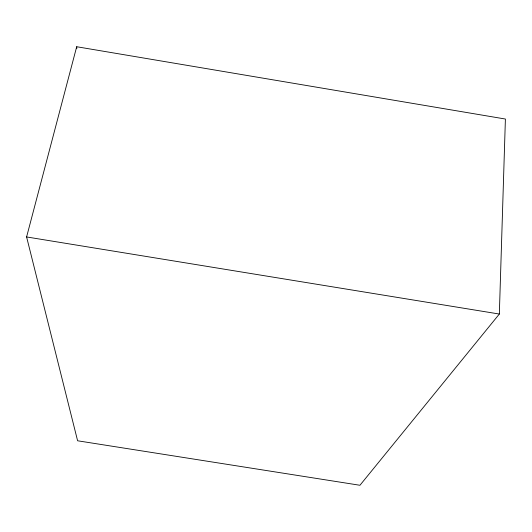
<?xml version="1.0" encoding="UTF-8"?>
<svg xmlns="http://www.w3.org/2000/svg" width="532" height="532" viewBox="0 0 532 532"><rect width="100%" height="100%" fill="white"/><g stroke="black" fill="none" stroke-linecap="round" stroke-linejoin="round"><path stroke-width="0.8" d="M499.342 314.04L505.4 119.035L76.694 46.73L26.6 236.946L77.606 440.782L359.945 485.27L499.342 314.04L26.6 236.946M76.694 46.73L76.874 48.379"/></g></svg>
